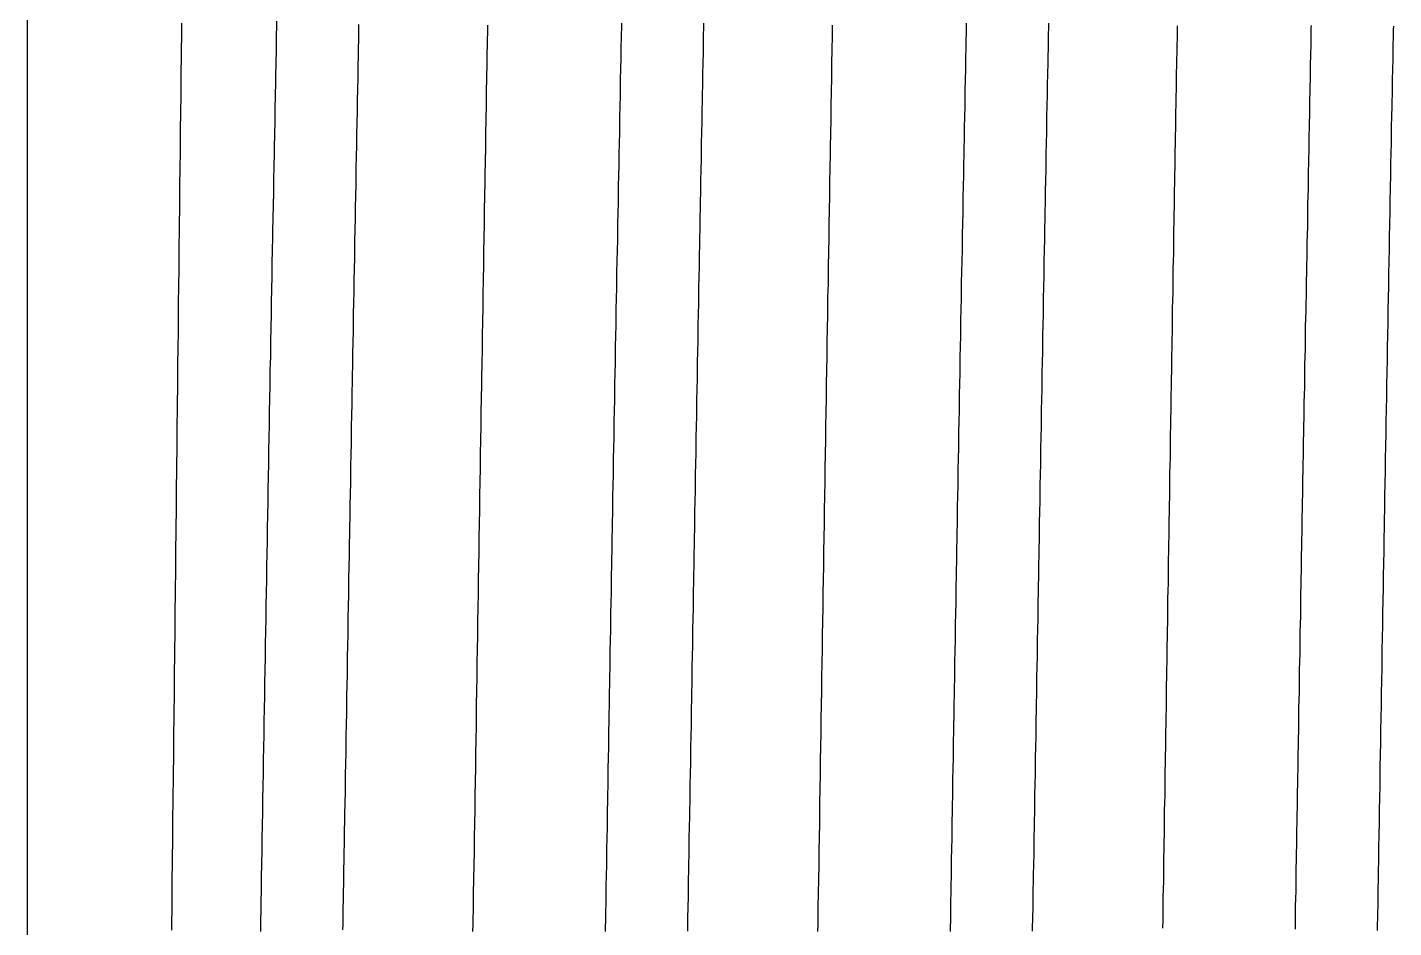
# Model space of a CAD drawing. Header units: millimetres. Extents: x 0 to 3800, y -67 to 2530.
# Drawn here: x 2223.99 to 2230.09, y 1469.37 to 1473.39 of the extents above; entities that cross this region are included whole.
import ezdxf

# ---------------------------------------------------------------- set-up
doc = ezdxf.new("R2010")
doc.units = ezdxf.units.MM
doc.layers.add('내부선 및 부속', color=4, linetype='Continuous')

msp = doc.modelspace()

# ---------------------------------------------------------------- linework, layer by layer
at = {"layer": '내부선 및 부속', "linetype": 'Continuous'}
msp.add_line((2223.9926, 1480.41), (2223.9926, 1449.6136), dxfattribs=at)
at = {"layer": '내부선 및 부속', "linetype": 'Continuous', "flags": 128}
for points in [[(2224.6816, 1473.4128), (2224.6806, 1473.3878), (2224.6806, 1473.3628), (2224.6806, 1473.3378), (2224.6796, 1473.3128), (2224.6796, 1473.2878), (2224.6796, 1473.2628), (2224.6796, 1473.2378), (2224.6786, 1473.2128), (2224.6786, 1473.1878), (2224.6786, 1473.1628), (2224.6776, 1473.1378), (2224.6776, 1473.1128), (2224.6776, 1473.0878), (2224.6776, 1473.0628), (2224.6766, 1473.0378), (2224.6766, 1473.0128), (2224.6766, 1472.9878), (2224.6756, 1472.9628), (2224.6756, 1472.9378), (2224.6756, 1472.9128), (2224.6756, 1472.8878), (2224.6746, 1472.8628), (2224.6746, 1472.8378), (2224.6746, 1472.8128), (2224.6736, 1472.7878), (2224.6736, 1472.7628), (2224.6736, 1472.7378), (2224.6726, 1472.7128), (2224.6726, 1472.6878), (2224.6726, 1472.6628), (2224.6726, 1472.6378), (2224.6716, 1472.6128), (2224.6716, 1472.5878), (2224.6716, 1472.5628), (2224.6706, 1472.5378), (2224.6706, 1472.5128), (2224.6706, 1472.4878), (2224.6706, 1472.4628), (2224.6696, 1472.4378), (2224.6696, 1472.4128), (2224.6696, 1472.3878), (2224.6686, 1472.3628), (2224.6686, 1472.3378), (2224.6686, 1472.3128), (2224.6686, 1472.2878), (2224.6676, 1472.2628), (2224.6676, 1472.2378), (2224.6676, 1472.2128), (2224.6666, 1472.1878), (2224.6666, 1472.1628), (2224.6666, 1472.1378), (2224.6666, 1472.1128), (2224.6656, 1472.0878), (2224.6656, 1472.0618), (2224.6656, 1472.0368), (2224.6656, 1472.0118), (2224.6646, 1471.9868), (2224.6646, 1471.9618), (2224.6646, 1471.9368), (2224.6636, 1471.9118), (2224.6636, 1471.8868), (2224.6636, 1471.8618), (2224.6636, 1471.8368), (2224.6626, 1471.8118), (2224.6626, 1471.7868), (2224.6626, 1471.7618), (2224.6616, 1471.7368), (2224.6616, 1471.7118), (2224.6616, 1471.6868), (2224.6616, 1471.6618), (2224.6606, 1471.6368), (2224.6606, 1471.6118), (2224.6606, 1471.5868), (2224.6596, 1471.5618), (2224.6596, 1471.5368), (2224.6596, 1471.5118), (2224.6596, 1471.4868), (2224.6586, 1471.4618), (2224.6586, 1471.4368), (2224.6586, 1471.4118), (2224.6586, 1471.3868), (2224.6576, 1471.3618), (2224.6576, 1471.3368), (2224.6576, 1471.3118), (2224.6566, 1471.2868), (2224.6566, 1471.2618), (2224.6566, 1471.2618), (2224.6566, 1471.2368), (2224.6566, 1471.2118), (2224.6556, 1471.1868), (2224.6556, 1471.1618), (2224.6556, 1471.1368), (2224.6556, 1471.1118), (2224.6546, 1471.0868), (2224.6546, 1471.0618), (2224.6546, 1471.0368), (2224.6536, 1471.0118), (2224.6536, 1470.9868), (2224.6536, 1470.9618), (2224.6536, 1470.9368), (2224.6526, 1470.9118), (2224.6526, 1470.8868), (2224.6526, 1470.8618), (2224.6526, 1470.8368), (2224.6516, 1470.8118), (2224.6516, 1470.7868), (2224.6516, 1470.7618), (2224.6506, 1470.7368), (2224.6506, 1470.7118), (2224.6506, 1470.6868), (2224.6506, 1470.6618), (2224.6496, 1470.6358), (2224.6496, 1470.6108), (2224.6496, 1470.5858), (2224.6496, 1470.5608), (2224.6486, 1470.5358), (2224.6486, 1470.5108), (2224.6486, 1470.4858), (2224.6476, 1470.4608), (2224.6476, 1470.4358), (2224.6476, 1470.4108), (2224.6476, 1470.3858), (2224.6466, 1470.3608), (2224.6466, 1470.3358), (2224.6466, 1470.3108), (2224.6466, 1470.2858), (2224.6456, 1470.2608), (2224.6456, 1470.2358), (2224.6456, 1470.2108), (2224.6456, 1470.1858), (2224.6446, 1470.1608), (2224.6446, 1470.1358), (2224.6446, 1470.1108), (2224.6436, 1470.0858), (2224.6436, 1470.0608), (2224.6436, 1470.0358), (2224.6436, 1470.0108), (2224.6426, 1469.9858), (2224.6426, 1469.9608), (2224.6426, 1469.9358), (2224.6426, 1469.9108), (2224.6416, 1469.8858), (2224.6416, 1469.8608), (2224.6416, 1469.8358), (2224.6416, 1469.8108), (2224.6406, 1469.7858), (2224.6406, 1469.7608), (2224.6406, 1469.7358), (2224.6396, 1469.7108), (2224.6396, 1469.6858), (2224.6396, 1469.6608), (2224.6396, 1469.6358), (2224.6386, 1469.6108), (2224.6386, 1469.5858), (2224.6386, 1469.5608), (2224.6386, 1469.5358), (2224.6376, 1469.5108), (2224.6376, 1469.4858), (2224.6376, 1469.4608), (2224.6376, 1469.4358), (2224.6366, 1469.4108), (2224.6366, 1469.3858), (2224.6366, 1469.3608)], [(2225.0346, 1469.3548), (2225.0356, 1469.3838), (2225.0356, 1469.4128), (2225.0366, 1469.4418), (2225.0366, 1469.4698), (2225.0366, 1469.4988), (2225.0376, 1469.5278), (2225.0376, 1469.5568), (2225.0386, 1469.5858), (2225.0386, 1469.6148), (2225.0396, 1469.6428), (2225.0396, 1469.6718), (2225.0406, 1469.7008), (2225.0406, 1469.7298), (2225.0416, 1469.7588), (2225.0416, 1469.7878), (2225.0426, 1469.8158), (2225.0426, 1469.8448), (2225.0436, 1469.8738), (2225.0436, 1469.9028), (2225.0446, 1469.9318), (2225.0446, 1469.9608), (2225.0456, 1469.9888), (2225.0456, 1470.0178), (2225.0466, 1470.0468), (2225.0466, 1470.0468), (2225.0466, 1470.0758), (2225.0476, 1470.1048), (2225.0476, 1470.1338), (2225.0486, 1470.1628), (2225.0486, 1470.1908), (2225.0496, 1470.2198), (2225.0496, 1470.2488), (2225.0506, 1470.2778), (2225.0506, 1470.3068), (2225.0516, 1470.3358), (2225.0516, 1470.3638), (2225.0526, 1470.3928), (2225.0526, 1470.4218), (2225.0536, 1470.4508), (2225.0536, 1470.4798), (2225.0546, 1470.5088), (2225.0546, 1470.5368), (2225.0556, 1470.5658), (2225.0556, 1470.5948), (2225.0566, 1470.6238), (2225.0566, 1470.6528), (2225.0576, 1470.6818), (2225.0576, 1470.7098), (2225.0586, 1470.7388), (2225.0586, 1470.7678), (2225.0596, 1470.7968), (2225.0596, 1470.8258), (2225.0606, 1470.8548), (2225.0606, 1470.8828), (2225.0616, 1470.9118), (2225.0616, 1470.9408), (2225.0626, 1470.9698), (2225.0626, 1470.9988), (2225.0636, 1471.0278), (2225.0636, 1471.0558), (2225.0646, 1471.0848), (2225.0646, 1471.1138), (2225.0656, 1471.1428), (2225.0656, 1471.1718), (2225.0666, 1471.2008), (2225.0666, 1471.2298), (2225.0676, 1471.2578), (2225.0676, 1471.2868), (2225.0686, 1471.3158), (2225.0686, 1471.3448), (2225.0696, 1471.3738), (2225.0696, 1471.4028), (2225.0706, 1471.4308), (2225.0706, 1471.4598), (2225.0716, 1471.4888), (2225.0716, 1471.5178), (2225.0726, 1471.5468), (2225.0726, 1471.5758), (2225.0736, 1471.6038), (2225.0736, 1471.6328), (2225.0746, 1471.6618), (2225.0746, 1471.6908), (2225.0756, 1471.7198), (2225.0756, 1471.7488), (2225.0766, 1471.7768), (2225.0766, 1471.8058), (2225.0776, 1471.8348), (2225.0776, 1471.8638), (2225.0786, 1471.8928), (2225.0796, 1471.9218), (2225.0796, 1471.9498), (2225.0806, 1471.9788), (2225.0806, 1472.0078), (2225.0816, 1472.0368), (2225.0816, 1472.0658), (2225.0826, 1472.0948), (2225.0826, 1472.1228), (2225.0836, 1472.1518), (2225.0836, 1472.1808), (2225.0846, 1472.2098), (2225.0846, 1472.2388), (2225.0856, 1472.2678), (2225.0856, 1472.2968), (2225.0866, 1472.3248), (2225.0866, 1472.3538), (2225.0876, 1472.3828), (2225.0876, 1472.4118), (2225.0886, 1472.4408), (2225.0886, 1472.4698), (2225.0896, 1472.4978), (2225.0906, 1472.5268), (2225.0906, 1472.5558), (2225.0916, 1472.5848), (2225.0916, 1472.6138), (2225.0926, 1472.6428), (2225.0926, 1472.6708), (2225.0936, 1472.6998), (2225.0936, 1472.7288), (2225.0946, 1472.7578), (2225.0946, 1472.7868), (2225.0956, 1472.8158), (2225.0956, 1472.8438), (2225.0966, 1472.8728), (2225.0976, 1472.9018), (2225.0976, 1472.9308), (2225.0976, 1472.9308), (2225.0986, 1472.9598), (2225.0986, 1472.9888), (2225.0996, 1473.0168), (2225.0996, 1473.0458), (2225.1006, 1473.0748), (2225.1006, 1473.1038), (2225.1016, 1473.1328), (2225.1016, 1473.1618), (2225.1026, 1473.1898), (2225.1036, 1473.2188), (2225.1036, 1473.2478), (2225.1046, 1473.2768), (2225.1046, 1473.3058), (2225.1056, 1473.3348), (2225.1056, 1473.3628), (2225.1066, 1473.3918), (2225.1066, 1473.4208)], [(2225.4016, 1469.3628), (2225.4026, 1469.3878), (2225.4026, 1469.4138), (2225.4036, 1469.4388), (2225.4036, 1469.4638), (2225.4046, 1469.4888), (2225.4046, 1469.5138), (2225.4046, 1469.5388), (2225.4056, 1469.5638), (2225.4056, 1469.5888), (2225.4066, 1469.6138), (2225.4066, 1469.6398), (2225.4076, 1469.6648), (2225.4076, 1469.6898), (2225.4076, 1469.7148), (2225.4086, 1469.7398), (2225.4086, 1469.7648), (2225.4096, 1469.7898), (2225.4096, 1469.8148), (2225.4106, 1469.8408), (2225.4106, 1469.8408), (2225.4106, 1469.8658), (2225.4106, 1469.8908), (2225.4116, 1469.9158), (2225.4116, 1469.9408), (2225.4126, 1469.9658), (2225.4126, 1469.9908), (2225.4126, 1470.0158), (2225.4136, 1470.0408), (2225.4136, 1470.0668), (2225.4146, 1470.0918), (2225.4146, 1470.1168), (2225.4156, 1470.1418), (2225.4156, 1470.1668), (2225.4156, 1470.1918), (2225.4166, 1470.2168), (2225.4166, 1470.2418), (2225.4176, 1470.2668), (2225.4176, 1470.2928), (2225.4186, 1470.3178), (2225.4186, 1470.3428), (2225.4196, 1470.3678), (2225.4196, 1470.3928), (2225.4196, 1470.4178), (2225.4206, 1470.4428), (2225.4206, 1470.4678), (2225.4216, 1470.4928), (2225.4216, 1470.5188), (2225.4226, 1470.5438), (2225.4226, 1470.5688), (2225.4226, 1470.5938), (2225.4236, 1470.6188), (2225.4236, 1470.6438), (2225.4246, 1470.6688), (2225.4246, 1470.6938), (2225.4256, 1470.7188), (2225.4256, 1470.7448), (2225.4256, 1470.7698), (2225.4266, 1470.7948), (2225.4266, 1470.8198), (2225.4276, 1470.8448), (2225.4276, 1470.8698), (2225.4286, 1470.8948), (2225.4286, 1470.9198), (2225.4286, 1470.9448), (2225.4296, 1470.9708), (2225.4296, 1470.9958), (2225.4306, 1471.0208), (2225.4306, 1471.0458), (2225.4316, 1471.0708), (2225.4316, 1471.0958), (2225.4326, 1471.1208), (2225.4326, 1471.1458), (2225.4326, 1471.1708), (2225.4336, 1471.1968), (2225.4336, 1471.2218), (2225.4346, 1471.2468), (2225.4346, 1471.2718), (2225.4356, 1471.2968), (2225.4356, 1471.3218), (2225.4366, 1471.3468), (2225.4366, 1471.3718), (2225.4366, 1471.3968), (2225.4376, 1471.4228), (2225.4376, 1471.4478), (2225.4386, 1471.4728), (2225.4386, 1471.4978), (2225.4396, 1471.5228), (2225.4396, 1471.5478), (2225.4406, 1471.5728), (2225.4406, 1471.5978), (2225.4406, 1471.6228), (2225.4416, 1471.6488), (2225.4416, 1471.6738), (2225.4426, 1471.6988), (2225.4426, 1471.7238), (2225.4436, 1471.7488), (2225.4436, 1471.7738), (2225.4446, 1471.7988), (2225.4446, 1471.8238), (2225.4446, 1471.8488), (2225.4456, 1471.8748), (2225.4456, 1471.8998), (2225.4466, 1471.9248), (2225.4466, 1471.9498), (2225.4476, 1471.9748), (2225.4476, 1471.9998), (2225.4486, 1472.0248), (2225.4486, 1472.0498), (2225.4496, 1472.0748), (2225.4496, 1472.1008), (2225.4496, 1472.1258), (2225.4506, 1472.1508), (2225.4506, 1472.1758), (2225.4516, 1472.2008), (2225.4516, 1472.2258), (2225.4526, 1472.2508), (2225.4526, 1472.2758), (2225.4536, 1472.3008), (2225.4536, 1472.3268), (2225.4546, 1472.3518), (2225.4546, 1472.3518), (2225.4546, 1472.3768), (2225.4556, 1472.4018), (2225.4556, 1472.4268), (2225.4556, 1472.4518), (2225.4566, 1472.4768), (2225.4566, 1472.5018), (2225.4576, 1472.5278), (2225.4576, 1472.5528), (2225.4586, 1472.5778), (2225.4586, 1472.6028), (2225.4596, 1472.6278), (2225.4596, 1472.6528), (2225.4606, 1472.6778), (2225.4606, 1472.7028), (2225.4616, 1472.7278), (2225.4616, 1472.7538), (2225.4616, 1472.7788), (2225.4626, 1472.8038), (2225.4626, 1472.8288), (2225.4636, 1472.8538), (2225.4636, 1472.8788), (2225.4646, 1472.9038), (2225.4646, 1472.9288), (2225.4656, 1472.9538), (2225.4656, 1472.9798), (2225.4666, 1473.0048), (2225.4666, 1473.0298), (2225.4676, 1473.0548), (2225.4676, 1473.0798), (2225.4686, 1473.1048), (2225.4686, 1473.1298), (2225.4696, 1473.1548), (2225.4696, 1473.1798), (2225.4706, 1473.2058), (2225.4706, 1473.2308), (2225.4716, 1473.2558), (2225.4716, 1473.2808), (2225.4716, 1473.3058), (2225.4726, 1473.3308), (2225.4726, 1473.3558), (2225.4736, 1473.3808), (2225.4736, 1473.4058)], [(2225.9826, 1469.3548), (2225.9836, 1469.3858), (2225.9836, 1469.4168), (2225.9846, 1469.4488), (2225.9846, 1469.4798), (2225.9856, 1469.5108), (2225.9856, 1469.5418), (2225.9866, 1469.5728), (2225.9866, 1469.6038), (2225.9876, 1469.6348), (2225.9876, 1469.6668), (2225.9886, 1469.6978), (2225.9886, 1469.7288), (2225.9896, 1469.7598), (2225.9896, 1469.7908), (2225.9906, 1469.8218), (2225.9906, 1469.8528), (2225.9916, 1469.8838), (2225.9916, 1469.9158), (2225.9926, 1469.9468), (2225.9926, 1469.9778), (2225.9936, 1470.0088), (2225.9936, 1470.0398), (2225.9946, 1470.0708), (2225.9946, 1470.1018), (2225.9956, 1470.1338), (2225.9956, 1470.1648), (2225.9966, 1470.1958), (2225.9966, 1470.2268), (2225.9976, 1470.2578), (2225.9976, 1470.2888), (2225.9976, 1470.3198), (2225.9986, 1470.3508), (2225.9986, 1470.3828), (2225.9986, 1470.3828), (2225.9996, 1470.4138), (2225.9996, 1470.4448), (2226.0006, 1470.4758), (2226.0006, 1470.5068), (2226.0016, 1470.5378), (2226.0016, 1470.5688), (2226.0026, 1470.6008), (2226.0026, 1470.6318), (2226.0036, 1470.6628), (2226.0036, 1470.6938), (2226.0046, 1470.7248), (2226.0046, 1470.7558), (2226.0056, 1470.7868), (2226.0056, 1470.8178), (2226.0066, 1470.8498), (2226.0066, 1470.8808), (2226.0076, 1470.9118), (2226.0076, 1470.9428), (2226.0086, 1470.9738), (2226.0086, 1471.0048), (2226.0096, 1471.0358), (2226.0096, 1471.0678), (2226.0106, 1471.0988), (2226.0106, 1471.1298), (2226.0116, 1471.1608), (2226.0116, 1471.1918), (2226.0126, 1471.2228), (2226.0126, 1471.2538), (2226.0136, 1471.2848), (2226.0136, 1471.3168), (2226.0146, 1471.3478), (2226.0146, 1471.3788), (2226.0156, 1471.4098), (2226.0156, 1471.4408), (2226.0166, 1471.4718), (2226.0166, 1471.5028), (2226.0176, 1471.5348), (2226.0176, 1471.5658), (2226.0186, 1471.5968), (2226.0186, 1471.6278), (2226.0196, 1471.6588), (2226.0196, 1471.6898), (2226.0206, 1471.7208), (2226.0206, 1471.7518), (2226.0216, 1471.7838), (2226.0216, 1471.8148), (2226.0226, 1471.8458), (2226.0236, 1471.8768), (2226.0236, 1471.9078), (2226.0246, 1471.9388), (2226.0246, 1471.9698), (2226.0256, 1472.0018), (2226.0256, 1472.0328), (2226.0266, 1472.0638), (2226.0266, 1472.0948), (2226.0276, 1472.1258), (2226.0276, 1472.1568), (2226.0286, 1472.1878), (2226.0286, 1472.2188), (2226.0296, 1472.2508), (2226.0296, 1472.2818), (2226.0306, 1472.3128), (2226.0306, 1472.3438), (2226.0316, 1472.3748), (2226.0316, 1472.4058), (2226.0326, 1472.4368), (2226.0326, 1472.4688), (2226.0336, 1472.4998), (2226.0336, 1472.5308), (2226.0346, 1472.5618), (2226.0346, 1472.5928), (2226.0356, 1472.6238), (2226.0356, 1472.6548), (2226.0366, 1472.6858), (2226.0376, 1472.7178), (2226.0376, 1472.7488), (2226.0386, 1472.7798), (2226.0386, 1472.8108), (2226.0396, 1472.8418), (2226.0396, 1472.8728), (2226.0406, 1472.9038), (2226.0406, 1472.9358), (2226.0416, 1472.9668), (2226.0416, 1472.9978), (2226.0426, 1473.0288), (2226.0426, 1473.0598), (2226.0436, 1473.0908), (2226.0436, 1473.1218), (2226.0446, 1473.1528), (2226.0446, 1473.1848), (2226.0456, 1473.2158), (2226.0466, 1473.2468), (2226.0466, 1473.2778), (2226.0476, 1473.3088), (2226.0476, 1473.3398), (2226.0486, 1473.3708), (2226.0486, 1473.4028)], [(2226.5746, 1469.3548), (2226.5746, 1469.3788), (2226.5756, 1469.4018), (2226.5756, 1469.4258), (2226.5756, 1469.4498), (2226.5766, 1469.4738), (2226.5766, 1469.4978), (2226.5776, 1469.5218), (2226.5776, 1469.5458), (2226.5776, 1469.5698), (2226.5786, 1469.5928), (2226.5786, 1469.6168), (2226.5796, 1469.6408), (2226.5796, 1469.6648), (2226.5796, 1469.6888), (2226.5806, 1469.7128), (2226.5806, 1469.7368), (2226.5816, 1469.7598), (2226.5816, 1469.7838), (2226.5826, 1469.8078), (2226.5826, 1469.8318), (2226.5826, 1469.8558), (2226.5836, 1469.8798), (2226.5836, 1469.9038), (2226.5846, 1469.9268), (2226.5846, 1469.9508), (2226.5846, 1469.9748), (2226.5856, 1469.9988), (2226.5856, 1470.0228), (2226.5866, 1470.0468), (2226.5866, 1470.0708), (2226.5866, 1470.0948), (2226.5876, 1470.1178), (2226.5876, 1470.1418), (2226.5886, 1470.1658), (2226.5886, 1470.1898), (2226.5886, 1470.2138), (2226.5896, 1470.2378), (2226.5896, 1470.2618), (2226.5906, 1470.2848), (2226.5906, 1470.3088), (2226.5906, 1470.3328), (2226.5916, 1470.3568), (2226.5916, 1470.3808), (2226.5926, 1470.4048), (2226.5926, 1470.4288), (2226.5936, 1470.4528), (2226.5936, 1470.4758), (2226.5936, 1470.4998), (2226.5946, 1470.5238), (2226.5946, 1470.5478), (2226.5956, 1470.5718), (2226.5956, 1470.5958), (2226.5956, 1470.6198), (2226.5966, 1470.6428), (2226.5966, 1470.6668), (2226.5976, 1470.6908), (2226.5976, 1470.7148), (2226.5976, 1470.7388), (2226.5986, 1470.7628), (2226.5986, 1470.7868), (2226.5996, 1470.8098), (2226.5996, 1470.8338), (2226.6006, 1470.8578), (2226.6006, 1470.8818), (2226.6006, 1470.9058), (2226.6016, 1470.9298), (2226.6016, 1470.9538), (2226.6026, 1470.9778), (2226.6026, 1471.0008), (2226.6026, 1471.0248), (2226.6036, 1471.0488), (2226.6036, 1471.0728), (2226.6046, 1471.0968), (2226.6046, 1471.1208), (2226.6056, 1471.1448), (2226.6056, 1471.1678), (2226.6056, 1471.1918), (2226.6066, 1471.2158), (2226.6066, 1471.2398), (2226.6066, 1471.2398), (2226.6076, 1471.2638), (2226.6076, 1471.2878), (2226.6076, 1471.3118), (2226.6086, 1471.3348), (2226.6086, 1471.3588), (2226.6096, 1471.3828), (2226.6096, 1471.4068), (2226.6106, 1471.4308), (2226.6106, 1471.4548), (2226.6106, 1471.4788), (2226.6116, 1471.5028), (2226.6116, 1471.5258), (2226.6126, 1471.5498), (2226.6126, 1471.5738), (2226.6136, 1471.5978), (2226.6136, 1471.6218), (2226.6136, 1471.6458), (2226.6146, 1471.6698), (2226.6146, 1471.6928), (2226.6156, 1471.7168), (2226.6156, 1471.7408), (2226.6166, 1471.7648), (2226.6166, 1471.7888), (2226.6166, 1471.8128), (2226.6176, 1471.8368), (2226.6176, 1471.8608), (2226.6186, 1471.8838), (2226.6186, 1471.9078), (2226.6196, 1471.9318), (2226.6196, 1471.9558), (2226.6196, 1471.9798), (2226.6206, 1472.0038), (2226.6206, 1472.0278), (2226.6216, 1472.0508), (2226.6216, 1472.0748), (2226.6226, 1472.0988), (2226.6226, 1472.1228), (2226.6226, 1472.1468), (2226.6236, 1472.1708), (2226.6236, 1472.1948), (2226.6246, 1472.2178), (2226.6246, 1472.2418), (2226.6256, 1472.2658), (2226.6256, 1472.2898), (2226.6256, 1472.3138), (2226.6266, 1472.3378), (2226.6266, 1472.3618), (2226.6276, 1472.3858), (2226.6276, 1472.4088), (2226.6286, 1472.4328), (2226.6286, 1472.4568), (2226.6296, 1472.4808), (2226.6296, 1472.5048), (2226.6296, 1472.5288), (2226.6306, 1472.5528), (2226.6306, 1472.5758), (2226.6316, 1472.5998), (2226.6316, 1472.6238), (2226.6326, 1472.6478), (2226.6326, 1472.6718), (2226.6326, 1472.6958), (2226.6336, 1472.7198), (2226.6336, 1472.7428), (2226.6346, 1472.7668), (2226.6346, 1472.7908), (2226.6356, 1472.8148), (2226.6356, 1472.8388), (2226.6366, 1472.8628), (2226.6366, 1472.8868), (2226.6376, 1472.9108), (2226.6376, 1472.9338), (2226.6376, 1472.9578), (2226.6386, 1472.9818), (2226.6386, 1473.0058), (2226.6396, 1473.0298), (2226.6396, 1473.0538), (2226.6406, 1473.0778), (2226.6406, 1473.1008), (2226.6416, 1473.1248), (2226.6416, 1473.1488), (2226.6416, 1473.1728), (2226.6426, 1473.1968), (2226.6426, 1473.2208), (2226.6436, 1473.2448), (2226.6436, 1473.2678), (2226.6446, 1473.2918), (2226.6446, 1473.3158), (2226.6456, 1473.3398), (2226.6456, 1473.3638), (2226.6466, 1473.3878), (2226.6466, 1473.4118)], [(2226.9416, 1469.3558), (2226.9426, 1469.3798), (2226.9426, 1469.4038), (2226.9426, 1469.4278), (2226.9436, 1469.4508), (2226.9436, 1469.4748), (2226.9446, 1469.4988), (2226.9446, 1469.5228), (2226.9446, 1469.5468), (2226.9456, 1469.5708), (2226.9456, 1469.5948), (2226.9466, 1469.6188), (2226.9466, 1469.6418), (2226.9466, 1469.6658), (2226.9476, 1469.6898), (2226.9476, 1469.7138), (2226.9486, 1469.7378), (2226.9486, 1469.7618), (2226.9486, 1469.7858), (2226.9496, 1469.8088), (2226.9496, 1469.8328), (2226.9506, 1469.8568), (2226.9506, 1469.8808), (2226.9506, 1469.9048), (2226.9516, 1469.9288), (2226.9516, 1469.9528), (2226.9526, 1469.9758), (2226.9526, 1469.9998), (2226.9526, 1470.0238), (2226.9536, 1470.0478), (2226.9536, 1470.0718), (2226.9546, 1470.0958), (2226.9546, 1470.1198), (2226.9546, 1470.1438), (2226.9556, 1470.1668), (2226.9556, 1470.1908), (2226.9566, 1470.2148), (2226.9566, 1470.2388), (2226.9576, 1470.2628), (2226.9576, 1470.2868), (2226.9576, 1470.3108), (2226.9586, 1470.3338), (2226.9586, 1470.3578), (2226.9596, 1470.3818), (2226.9596, 1470.4058), (2226.9596, 1470.4298), (2226.9606, 1470.4538), (2226.9606, 1470.4778), (2226.9616, 1470.5018), (2226.9616, 1470.5248), (2226.9616, 1470.5488), (2226.9626, 1470.5728), (2226.9626, 1470.5968), (2226.9636, 1470.6208), (2226.9636, 1470.6448), (2226.9646, 1470.6688), (2226.9646, 1470.6918), (2226.9646, 1470.7158), (2226.9656, 1470.7398), (2226.9656, 1470.7638), (2226.9666, 1470.7878), (2226.9666, 1470.8118), (2226.9666, 1470.8358), (2226.9676, 1470.8588), (2226.9676, 1470.8828), (2226.9686, 1470.9068), (2226.9686, 1470.9308), (2226.9686, 1470.9548), (2226.9696, 1470.9788), (2226.9696, 1471.0028), (2226.9706, 1471.0268), (2226.9706, 1471.0498), (2226.9716, 1471.0738), (2226.9716, 1471.0978), (2226.9716, 1471.1218), (2226.9726, 1471.1458), (2226.9726, 1471.1698), (2226.9736, 1471.1938), (2226.9736, 1471.2168), (2226.9736, 1471.2168), (2226.9736, 1471.2408), (2226.9746, 1471.2648), (2226.9746, 1471.2888), (2226.9756, 1471.3128), (2226.9756, 1471.3368), (2226.9766, 1471.3608), (2226.9766, 1471.3848), (2226.9766, 1471.4078), (2226.9776, 1471.4318), (2226.9776, 1471.4558), (2226.9786, 1471.4798), (2226.9786, 1471.5038), (2226.9796, 1471.5278), (2226.9796, 1471.5518), (2226.9796, 1471.5748), (2226.9806, 1471.5988), (2226.9806, 1471.6228), (2226.9816, 1471.6468), (2226.9816, 1471.6708), (2226.9826, 1471.6948), (2226.9826, 1471.7188), (2226.9826, 1471.7418), (2226.9836, 1471.7658), (2226.9836, 1471.7898), (2226.9846, 1471.8138), (2226.9846, 1471.8378), (2226.9856, 1471.8618), (2226.9856, 1471.8858), (2226.9856, 1471.9098), (2226.9866, 1471.9328), (2226.9866, 1471.9568), (2226.9876, 1471.9808), (2226.9876, 1472.0048), (2226.9886, 1472.0288), (2226.9886, 1472.0528), (2226.9886, 1472.0768), (2226.9896, 1472.0998), (2226.9896, 1472.1238), (2226.9906, 1472.1478), (2226.9906, 1472.1718), (2226.9916, 1472.1958), (2226.9916, 1472.2198), (2226.9916, 1472.2438), (2226.9926, 1472.2668), (2226.9926, 1472.2908), (2226.9936, 1472.3148), (2226.9936, 1472.3388), (2226.9946, 1472.3628), (2226.9946, 1472.3868), (2226.9956, 1472.4108), (2226.9956, 1472.4348), (2226.9956, 1472.4578), (2226.9966, 1472.4818), (2226.9966, 1472.5058), (2226.9976, 1472.5298), (2226.9976, 1472.5538), (2226.9986, 1472.5778), (2226.9986, 1472.6018), (2226.9986, 1472.6248), (2226.9996, 1472.6488), (2226.9996, 1472.6728), (2227.0006, 1472.6968), (2227.0006, 1472.7208), (2227.0016, 1472.7448), (2227.0016, 1472.7688), (2227.0026, 1472.7918), (2227.0026, 1472.8158), (2227.0026, 1472.8398), (2227.0036, 1472.8638), (2227.0036, 1472.8878), (2227.0046, 1472.9118), (2227.0046, 1472.9358), (2227.0056, 1472.9598), (2227.0056, 1472.9828), (2227.0066, 1473.0068), (2227.0066, 1473.0308), (2227.0076, 1473.0548), (2227.0076, 1473.0788), (2227.0076, 1473.1028), (2227.0086, 1473.1268), (2227.0086, 1473.1498), (2227.0096, 1473.1738), (2227.0096, 1473.1978), (2227.0106, 1473.2218), (2227.0106, 1473.2458), (2227.0116, 1473.2698), (2227.0116, 1473.2938), (2227.0126, 1473.3168), (2227.0126, 1473.3408), (2227.0126, 1473.3648), (2227.0136, 1473.3888), (2227.0136, 1473.4128)], [(2227.5226, 1469.3548), (2227.5236, 1469.3858), (2227.5236, 1469.4168), (2227.5246, 1469.4488), (2227.5246, 1469.4798), (2227.5256, 1469.5108), (2227.5256, 1469.5418), (2227.5266, 1469.5728), (2227.5266, 1469.6038), (2227.5276, 1469.6348), (2227.5276, 1469.6668), (2227.5286, 1469.6978), (2227.5286, 1469.7288), (2227.5296, 1469.7598), (2227.5296, 1469.7908), (2227.5306, 1469.8218), (2227.5306, 1469.8528), (2227.5306, 1469.8838), (2227.5316, 1469.9158), (2227.5316, 1469.9468), (2227.5326, 1469.9778), (2227.5326, 1470.0088), (2227.5336, 1470.0398), (2227.5336, 1470.0708), (2227.5346, 1470.1018), (2227.5346, 1470.1338), (2227.5356, 1470.1648), (2227.5356, 1470.1958), (2227.5366, 1470.2268), (2227.5366, 1470.2578), (2227.5376, 1470.2888), (2227.5376, 1470.3198), (2227.5386, 1470.3508), (2227.5386, 1470.3828), (2227.5386, 1470.3828), (2227.5396, 1470.4138), (2227.5396, 1470.4448), (2227.5406, 1470.4758), (2227.5406, 1470.5068), (2227.5416, 1470.5378), (2227.5416, 1470.5688), (2227.5426, 1470.6008), (2227.5426, 1470.6318), (2227.5436, 1470.6628), (2227.5436, 1470.6938), (2227.5446, 1470.7248), (2227.5446, 1470.7558), (2227.5456, 1470.7868), (2227.5456, 1470.8178), (2227.5466, 1470.8498), (2227.5466, 1470.8808), (2227.5476, 1470.9118), (2227.5476, 1470.9428), (2227.5486, 1470.9738), (2227.5486, 1471.0048), (2227.5496, 1471.0358), (2227.5496, 1471.0678), (2227.5506, 1471.0988), (2227.5506, 1471.1298), (2227.5516, 1471.1608), (2227.5516, 1471.1918), (2227.5526, 1471.2228), (2227.5526, 1471.2538), (2227.5536, 1471.2848), (2227.5536, 1471.3168), (2227.5546, 1471.3478), (2227.5546, 1471.3788), (2227.5556, 1471.4098), (2227.5556, 1471.4408), (2227.5566, 1471.4718), (2227.5566, 1471.5028), (2227.5576, 1471.5348), (2227.5576, 1471.5658), (2227.5586, 1471.5968), (2227.5586, 1471.6278), (2227.5596, 1471.6588), (2227.5596, 1471.6898), (2227.5606, 1471.7208), (2227.5606, 1471.7518), (2227.5616, 1471.7838), (2227.5616, 1471.8148), (2227.5626, 1471.8458), (2227.5626, 1471.8768), (2227.5636, 1471.9078), (2227.5636, 1471.9388), (2227.5646, 1471.9698), (2227.5646, 1472.0018), (2227.5656, 1472.0328), (2227.5656, 1472.0638), (2227.5666, 1472.0948), (2227.5666, 1472.1258), (2227.5676, 1472.1568), (2227.5676, 1472.1878), (2227.5686, 1472.2188), (2227.5696, 1472.2508), (2227.5696, 1472.2818), (2227.5706, 1472.3128), (2227.5706, 1472.3438), (2227.5716, 1472.3748), (2227.5716, 1472.4058), (2227.5726, 1472.4368), (2227.5726, 1472.4688), (2227.5736, 1472.4998), (2227.5736, 1472.5308), (2227.5746, 1472.5618), (2227.5746, 1472.5928), (2227.5756, 1472.6238), (2227.5756, 1472.6548), (2227.5766, 1472.6858), (2227.5766, 1472.7178), (2227.5776, 1472.7488), (2227.5776, 1472.7798), (2227.5786, 1472.8108), (2227.5786, 1472.8418), (2227.5796, 1472.8728), (2227.5806, 1472.9038), (2227.5806, 1472.9358), (2227.5816, 1472.9668), (2227.5816, 1472.9978), (2227.5826, 1473.0288), (2227.5826, 1473.0598), (2227.5836, 1473.0908), (2227.5836, 1473.1218), (2227.5846, 1473.1528), (2227.5846, 1473.1848), (2227.5856, 1473.2158), (2227.5856, 1473.2468), (2227.5866, 1473.2778), (2227.5866, 1473.3088), (2227.5876, 1473.3398), (2227.5886, 1473.3708), (2227.5886, 1473.4028)], [(2228.1146, 1469.3548), (2228.1146, 1469.3788), (2228.1156, 1469.4018), (2228.1156, 1469.4258), (2228.1156, 1469.4498), (2228.1166, 1469.4738), (2228.1166, 1469.4978), (2228.1176, 1469.5218), (2228.1176, 1469.5458), (2228.1176, 1469.5698), (2228.1186, 1469.5928), (2228.1186, 1469.6168), (2228.1196, 1469.6408), (2228.1196, 1469.6648), (2228.1196, 1469.6888), (2228.1206, 1469.7128), (2228.1206, 1469.7368), (2228.1216, 1469.7598), (2228.1216, 1469.7838), (2228.1216, 1469.8078), (2228.1226, 1469.8318), (2228.1226, 1469.8558), (2228.1236, 1469.8798), (2228.1236, 1469.9038), (2228.1236, 1469.9278), (2228.1246, 1469.9508), (2228.1246, 1469.9748), (2228.1256, 1469.9988), (2228.1256, 1470.0228), (2228.1256, 1470.0468), (2228.1266, 1470.0708), (2228.1266, 1470.0948), (2228.1276, 1470.1178), (2228.1276, 1470.1418), (2228.1276, 1470.1658), (2228.1286, 1470.1898), (2228.1286, 1470.2138), (2228.1296, 1470.2378), (2228.1296, 1470.2618), (2228.1296, 1470.2848), (2228.1306, 1470.3088), (2228.1306, 1470.3328), (2228.1316, 1470.3568), (2228.1316, 1470.3808), (2228.1326, 1470.4048), (2228.1326, 1470.4288), (2228.1326, 1470.4528), (2228.1336, 1470.4758), (2228.1336, 1470.4998), (2228.1346, 1470.5238), (2228.1346, 1470.5478), (2228.1346, 1470.5718), (2228.1356, 1470.5958), (2228.1356, 1470.6198), (2228.1366, 1470.6428), (2228.1366, 1470.6668), (2228.1366, 1470.6908), (2228.1376, 1470.7148), (2228.1376, 1470.7388), (2228.1386, 1470.7628), (2228.1386, 1470.7868), (2228.1396, 1470.8098), (2228.1396, 1470.8338), (2228.1396, 1470.8578), (2228.1406, 1470.8818), (2228.1406, 1470.9058), (2228.1416, 1470.9298), (2228.1416, 1470.9538), (2228.1416, 1470.9778), (2228.1426, 1471.0008), (2228.1426, 1471.0248), (2228.1436, 1471.0488), (2228.1436, 1471.0728), (2228.1446, 1471.0968), (2228.1446, 1471.1208), (2228.1446, 1471.1448), (2228.1456, 1471.1678), (2228.1456, 1471.1918), (2228.1466, 1471.2158), (2228.1466, 1471.2398), (2228.1466, 1471.2398), (2228.1466, 1471.2638), (2228.1476, 1471.2878), (2228.1476, 1471.3118), (2228.1486, 1471.3358), (2228.1486, 1471.3588), (2228.1496, 1471.3828), (2228.1496, 1471.4068), (2228.1496, 1471.4308), (2228.1506, 1471.4548), (2228.1506, 1471.4788), (2228.1516, 1471.5028), (2228.1516, 1471.5258), (2228.1526, 1471.5498), (2228.1526, 1471.5738), (2228.1526, 1471.5978), (2228.1536, 1471.6218), (2228.1536, 1471.6458), (2228.1546, 1471.6698), (2228.1546, 1471.6928), (2228.1546, 1471.7168), (2228.1556, 1471.7408), (2228.1556, 1471.7648), (2228.1566, 1471.7888), (2228.1566, 1471.8128), (2228.1576, 1471.8368), (2228.1576, 1471.8608), (2228.1576, 1471.8838), (2228.1586, 1471.9078), (2228.1586, 1471.9318), (2228.1596, 1471.9558), (2228.1596, 1471.9798), (2228.1606, 1472.0038), (2228.1606, 1472.0278), (2228.1616, 1472.0508), (2228.1616, 1472.0748), (2228.1616, 1472.0988), (2228.1626, 1472.1228), (2228.1626, 1472.1468), (2228.1636, 1472.1708), (2228.1636, 1472.1948), (2228.1646, 1472.2178), (2228.1646, 1472.2418), (2228.1646, 1472.2658), (2228.1656, 1472.2898), (2228.1656, 1472.3138), (2228.1666, 1472.3378), (2228.1666, 1472.3618), (2228.1676, 1472.3858), (2228.1676, 1472.4088), (2228.1676, 1472.4328), (2228.1686, 1472.4568), (2228.1686, 1472.4808), (2228.1696, 1472.5048), (2228.1696, 1472.5288), (2228.1706, 1472.5528), (2228.1706, 1472.5758), (2228.1716, 1472.5998), (2228.1716, 1472.6238), (2228.1716, 1472.6478), (2228.1726, 1472.6718), (2228.1726, 1472.6958), (2228.1736, 1472.7198), (2228.1736, 1472.7428), (2228.1746, 1472.7668), (2228.1746, 1472.7908), (2228.1756, 1472.8148), (2228.1756, 1472.8388), (2228.1756, 1472.8628), (2228.1766, 1472.8868), (2228.1766, 1472.9108), (2228.1776, 1472.9338), (2228.1776, 1472.9578), (2228.1786, 1472.9818), (2228.1786, 1473.0058), (2228.1796, 1473.0298), (2228.1796, 1473.0538), (2228.1796, 1473.0778), (2228.1806, 1473.1008), (2228.1806, 1473.1248), (2228.1816, 1473.1488), (2228.1816, 1473.1728), (2228.1826, 1473.1968), (2228.1826, 1473.2208), (2228.1836, 1473.2448), (2228.1836, 1473.2678), (2228.1846, 1473.2918), (2228.1846, 1473.3158), (2228.1846, 1473.3398), (2228.1856, 1473.3638), (2228.1856, 1473.3878), (2228.1866, 1473.4118)], [(2228.4816, 1469.3558), (2228.4816, 1469.3798), (2228.4826, 1469.4038), (2228.4826, 1469.4278), (2228.4836, 1469.4508), (2228.4836, 1469.4748), (2228.4836, 1469.4988), (2228.4846, 1469.5228), (2228.4846, 1469.5468), (2228.4856, 1469.5708), (2228.4856, 1469.5948), (2228.4856, 1469.6188), (2228.4866, 1469.6418), (2228.4866, 1469.6658), (2228.4876, 1469.6898), (2228.4876, 1469.7138), (2228.4876, 1469.7378), (2228.4886, 1469.7618), (2228.4886, 1469.7858), (2228.4896, 1469.8088), (2228.4896, 1469.8328), (2228.4896, 1469.8568), (2228.4906, 1469.8808), (2228.4906, 1469.9048), (2228.4916, 1469.9288), (2228.4916, 1469.9528), (2228.4916, 1469.9768), (2228.4926, 1469.9998), (2228.4926, 1470.0238), (2228.4936, 1470.0478), (2228.4936, 1470.0718), (2228.4936, 1470.0958), (2228.4946, 1470.1198), (2228.4946, 1470.1438), (2228.4956, 1470.1668), (2228.4956, 1470.1908), (2228.4966, 1470.2148), (2228.4966, 1470.2388), (2228.4966, 1470.2628), (2228.4976, 1470.2868), (2228.4976, 1470.3108), (2228.4986, 1470.3338), (2228.4986, 1470.3578), (2228.4986, 1470.3818), (2228.4996, 1470.4058), (2228.4996, 1470.4298), (2228.5006, 1470.4538), (2228.5006, 1470.4778), (2228.5006, 1470.5018), (2228.5016, 1470.5248), (2228.5016, 1470.5488), (2228.5026, 1470.5728), (2228.5026, 1470.5968), (2228.5036, 1470.6208), (2228.5036, 1470.6448), (2228.5036, 1470.6688), (2228.5046, 1470.6918), (2228.5046, 1470.7158), (2228.5056, 1470.7398), (2228.5056, 1470.7638), (2228.5056, 1470.7878), (2228.5066, 1470.8118), (2228.5066, 1470.8358), (2228.5076, 1470.8588), (2228.5076, 1470.8828), (2228.5076, 1470.9068), (2228.5086, 1470.9308), (2228.5086, 1470.9548), (2228.5096, 1470.9788), (2228.5096, 1471.0028), (2228.5106, 1471.0268), (2228.5106, 1471.0498), (2228.5106, 1471.0738), (2228.5116, 1471.0978), (2228.5116, 1471.1218), (2228.5126, 1471.1458), (2228.5126, 1471.1698), (2228.5126, 1471.1938), (2228.5136, 1471.2168), (2228.5136, 1471.2168), (2228.5136, 1471.2408), (2228.5146, 1471.2648), (2228.5146, 1471.2888), (2228.5156, 1471.3128), (2228.5156, 1471.3368), (2228.5156, 1471.3608), (2228.5166, 1471.3848), (2228.5166, 1471.4078), (2228.5176, 1471.4318), (2228.5176, 1471.4558), (2228.5186, 1471.4798), (2228.5186, 1471.5038), (2228.5186, 1471.5278), (2228.5196, 1471.5518), (2228.5196, 1471.5748), (2228.5206, 1471.5988), (2228.5206, 1471.6228), (2228.5216, 1471.6468), (2228.5216, 1471.6708), (2228.5216, 1471.6948), (2228.5226, 1471.7188), (2228.5226, 1471.7418), (2228.5236, 1471.7658), (2228.5236, 1471.7898), (2228.5236, 1471.8138), (2228.5246, 1471.8378), (2228.5246, 1471.8618), (2228.5256, 1471.8858), (2228.5256, 1471.9098), (2228.5266, 1471.9328), (2228.5266, 1471.9568), (2228.5276, 1471.9808), (2228.5276, 1472.0048), (2228.5276, 1472.0288), (2228.5286, 1472.0528), (2228.5286, 1472.0768), (2228.5296, 1472.0998), (2228.5296, 1472.1238), (2228.5306, 1472.1478), (2228.5306, 1472.1718), (2228.5306, 1472.1958), (2228.5316, 1472.2198), (2228.5316, 1472.2438), (2228.5326, 1472.2668), (2228.5326, 1472.2908), (2228.5336, 1472.3148), (2228.5336, 1472.3388), (2228.5336, 1472.3628), (2228.5346, 1472.3868), (2228.5346, 1472.4108), (2228.5356, 1472.4348), (2228.5356, 1472.4578), (2228.5366, 1472.4818), (2228.5366, 1472.5058), (2228.5376, 1472.5298), (2228.5376, 1472.5538), (2228.5376, 1472.5778), (2228.5386, 1472.6018), (2228.5386, 1472.6248), (2228.5396, 1472.6488), (2228.5396, 1472.6728), (2228.5406, 1472.6968), (2228.5406, 1472.7208), (2228.5416, 1472.7448), (2228.5416, 1472.7688), (2228.5416, 1472.7918), (2228.5426, 1472.8158), (2228.5426, 1472.8398), (2228.5436, 1472.8638), (2228.5436, 1472.8878), (2228.5446, 1472.9118), (2228.5446, 1472.9358), (2228.5456, 1472.9598), (2228.5456, 1472.9828), (2228.5456, 1473.0068), (2228.5466, 1473.0308), (2228.5466, 1473.0548), (2228.5476, 1473.0788), (2228.5476, 1473.1028), (2228.5486, 1473.1268), (2228.5486, 1473.1498), (2228.5496, 1473.1738), (2228.5496, 1473.1978), (2228.5506, 1473.2218), (2228.5506, 1473.2458), (2228.5506, 1473.2698), (2228.5516, 1473.2938), (2228.5516, 1473.3168), (2228.5526, 1473.3408), (2228.5526, 1473.3648), (2228.5536, 1473.3888), (2228.5536, 1473.4128)], [(2229.1256, 1473.2238), (2229.1256, 1473.2398), (2229.1256, 1473.2568), (2229.1266, 1473.2728), (2229.1266, 1473.2888), (2229.1266, 1473.3048), (2229.1266, 1473.3208), (2229.1276, 1473.3368), (2229.1276, 1473.3528), (2229.1276, 1473.3688), (2229.1286, 1473.3848), (2229.1286, 1473.4008)], [(2229.7116, 1472.6378), (2229.7116, 1472.6498), (2229.7126, 1472.6608), (2229.7126, 1472.6718), (2229.7126, 1472.6838), (2229.7126, 1472.6948), (2229.7126, 1472.7068), (2229.7136, 1472.7178), (2229.7136, 1472.7288), (2229.7136, 1472.7408), (2229.7136, 1472.7518), (2229.7136, 1472.7628), (2229.7146, 1472.7748), (2229.7146, 1472.7858), (2229.7146, 1472.7978), (2229.7146, 1472.8088), (2229.7146, 1472.8198), (2229.7156, 1472.8318), (2229.7156, 1472.8428), (2229.7156, 1472.8548), (2229.7156, 1472.8658), (2229.7166, 1472.8768), (2229.7166, 1472.8888), (2229.7166, 1472.8998), (2229.7166, 1472.9118), (2229.7166, 1472.9228), (2229.7176, 1472.9338), (2229.7176, 1472.9458), (2229.7176, 1472.9568), (2229.7176, 1472.9688), (2229.7176, 1472.9798), (2229.7186, 1472.9908), (2229.7186, 1473.0028), (2229.7186, 1473.0138), (2229.7186, 1473.0258), (2229.7196, 1473.0368), (2229.7196, 1473.0478), (2229.7196, 1473.0598), (2229.7196, 1473.0708), (2229.7196, 1473.0828), (2229.7206, 1473.0938), (2229.7206, 1473.1048), (2229.7206, 1473.1168), (2229.7206, 1473.1278), (2229.7206, 1473.1398), (2229.7216, 1473.1508), (2229.7216, 1473.1618), (2229.7216, 1473.1738), (2229.7216, 1473.1848), (2229.7226, 1473.1958), (2229.7226, 1473.2078), (2229.7226, 1473.2188), (2229.7226, 1473.2308), (2229.7226, 1473.2418), (2229.7236, 1473.2528), (2229.7236, 1473.2648), (2229.7236, 1473.2758), (2229.7236, 1473.2878), (2229.7246, 1473.2988), (2229.7246, 1473.3098), (2229.7246, 1473.3218), (2229.7246, 1473.3328), (2229.7246, 1473.3448), (2229.7256, 1473.3558), (2229.7256, 1473.3668), (2229.7256, 1473.3788), (2229.7256, 1473.3898), (2229.7266, 1473.4018)], [(2230.0786, 1472.6378), (2230.0796, 1472.6528), (2230.0796, 1472.6678), (2230.0796, 1472.6828), (2230.0796, 1472.6978), (2230.0806, 1472.7128), (2230.0806, 1472.7278), (2230.0806, 1472.7428), (2230.0816, 1472.7568), (2230.0816, 1472.7718), (2230.0816, 1472.7868), (2230.0816, 1472.8018), (2230.0826, 1472.8168), (2230.0826, 1472.8318), (2230.0826, 1472.8468), (2230.0836, 1472.8618), (2230.0836, 1472.8768), (2230.0836, 1472.8918), (2230.0836, 1472.9068), (2230.0846, 1472.9218), (2230.0846, 1472.9368), (2230.0846, 1472.9508), (2230.0846, 1472.9658), (2230.0856, 1472.9808), (2230.0856, 1472.9958), (2230.0856, 1473.0108), (2230.0866, 1473.0258), (2230.0866, 1473.0408), (2230.0866, 1473.0558), (2230.0866, 1473.0708), (2230.0876, 1473.0858), (2230.0876, 1473.1008), (2230.0876, 1473.1158), (2230.0886, 1473.1298), (2230.0886, 1473.1448), (2230.0886, 1473.1598), (2230.0886, 1473.1748), (2230.0896, 1473.1898), (2230.0896, 1473.2048), (2230.0896, 1473.2198), (2230.0906, 1473.2348), (2230.0906, 1473.2498), (2230.0906, 1473.2648), (2230.0906, 1473.2798), (2230.0916, 1473.2948), (2230.0916, 1473.3098), (2230.0916, 1473.3238), (2230.0926, 1473.3388), (2230.0926, 1473.3538), (2230.0926, 1473.3688), (2230.0926, 1473.3838), (2230.0936, 1473.3988)], [(2229.0626, 1469.3698), (2229.0636, 1469.4048), (2229.0636, 1469.4398), (2229.0646, 1469.4748), (2229.0646, 1469.5098), (2229.0656, 1469.5448), (2229.0666, 1469.5798), (2229.0666, 1469.6148), (2229.0666, 1469.6148), (2229.0676, 1469.6498), (2229.0676, 1469.6848), (2229.0686, 1469.7198), (2229.0686, 1469.7548), (2229.0696, 1469.7898), (2229.0696, 1469.8248), (2229.0706, 1469.8598), (2229.0706, 1469.8948), (2229.0716, 1469.9298), (2229.0726, 1469.9648), (2229.0726, 1469.9998), (2229.0736, 1470.0358), (2229.0736, 1470.0708), (2229.0746, 1470.1058), (2229.0746, 1470.1408), (2229.0756, 1470.1758), (2229.0756, 1470.2108), (2229.0766, 1470.2458), (2229.0776, 1470.2808), (2229.0776, 1470.3158), (2229.0786, 1470.3508), (2229.0786, 1470.3858), (2229.0796, 1470.4208), (2229.0796, 1470.4558), (2229.0806, 1470.4908), (2229.0806, 1470.5258), (2229.0816, 1470.5608), (2229.0816, 1470.5958), (2229.0826, 1470.6308), (2229.0836, 1470.6658), (2229.0836, 1470.7008), (2229.0846, 1470.7358), (2229.0846, 1470.7708), (2229.0856, 1470.8058), (2229.0856, 1470.8418), (2229.0866, 1470.8768), (2229.0876, 1470.9118), (2229.0876, 1470.9468), (2229.0886, 1470.9818), (2229.0886, 1471.0168), (2229.0896, 1471.0518), (2229.0896, 1471.0868), (2229.0906, 1471.1218), (2229.0906, 1471.1568), (2229.0916, 1471.1918), (2229.0926, 1471.2268), (2229.0926, 1471.2618), (2229.0936, 1471.2968), (2229.0936, 1471.3318), (2229.0946, 1471.3668), (2229.0946, 1471.4018), (2229.0956, 1471.4368), (2229.0966, 1471.4718), (2229.0966, 1471.5068), (2229.0976, 1471.5418), (2229.0976, 1471.5768), (2229.0986, 1471.6118), (2229.0986, 1471.6478), (2229.0996, 1471.6828), (2229.1006, 1471.7178), (2229.1006, 1471.7528), (2229.1016, 1471.7878), (2229.1016, 1471.8228), (2229.1026, 1471.8578), (2229.1026, 1471.8928), (2229.1036, 1471.9278), (2229.1046, 1471.9628), (2229.1046, 1471.9978), (2229.1056, 1472.0328), (2229.1056, 1472.0678), (2229.1066, 1472.1028), (2229.1066, 1472.1378), (2229.1076, 1472.1728), (2229.1086, 1472.2078), (2229.1086, 1472.2428), (2229.1096, 1472.2778), (2229.1096, 1472.3128), (2229.1106, 1472.3478), (2229.1116, 1472.3828), (2229.1116, 1472.4178), (2229.1126, 1472.4528), (2229.1126, 1472.4888), (2229.1136, 1472.5238), (2229.1136, 1472.5588), (2229.1146, 1472.5938), (2229.1156, 1472.6288), (2229.1156, 1472.6638), (2229.1166, 1472.6988), (2229.1166, 1472.7338), (2229.1176, 1472.7688), (2229.1186, 1472.8038), (2229.1186, 1472.8388), (2229.1196, 1472.8738), (2229.1196, 1472.9088), (2229.1206, 1472.9438), (2229.1216, 1472.9788), (2229.1216, 1473.0138), (2229.1226, 1473.0488), (2229.1226, 1473.0838), (2229.1236, 1473.1188), (2229.1236, 1473.1188), (2229.1246, 1473.1538), (2229.1246, 1473.1888), (2229.1256, 1473.2238), (2229.1256, 1473.2238)], [(2229.6546, 1469.3648), (2229.6546, 1469.3988), (2229.6556, 1469.4328), (2229.6556, 1469.4678), (2229.6566, 1469.5018), (2229.6576, 1469.5358), (2229.6576, 1469.5698), (2229.6586, 1469.6038), (2229.6586, 1469.6378), (2229.6596, 1469.6718), (2229.6596, 1469.7058), (2229.6606, 1469.7398), (2229.6616, 1469.7738), (2229.6616, 1469.8078), (2229.6626, 1469.8428), (2229.6626, 1469.8768), (2229.6636, 1469.9108), (2229.6636, 1469.9448), (2229.6646, 1469.9788), (2229.6656, 1470.0128), (2229.6656, 1470.0468), (2229.6666, 1470.0808), (2229.6666, 1470.1148), (2229.6676, 1470.1488), (2229.6686, 1470.1828), (2229.6686, 1470.2178), (2229.6686, 1470.2178), (2229.6696, 1470.2518), (2229.6696, 1470.2858), (2229.6706, 1470.3198), (2229.6706, 1470.3538), (2229.6716, 1470.3878), (2229.6726, 1470.4218), (2229.6726, 1470.4558), (2229.6736, 1470.4898), (2229.6736, 1470.5238), (2229.6746, 1470.5588), (2229.6756, 1470.5928), (2229.6756, 1470.6268), (2229.6766, 1470.6608), (2229.6766, 1470.6948), (2229.6776, 1470.7288), (2229.6786, 1470.7628), (2229.6786, 1470.7968), (2229.6796, 1470.8308), (2229.6796, 1470.8648), (2229.6806, 1470.8988), (2229.6806, 1470.9338), (2229.6816, 1470.9678), (2229.6826, 1471.0018), (2229.6826, 1471.0358), (2229.6836, 1471.0698), (2229.6836, 1471.1038), (2229.6846, 1471.1378), (2229.6856, 1471.1718), (2229.6856, 1471.2058), (2229.6866, 1471.2398), (2229.6866, 1471.2738), (2229.6876, 1471.3088), (2229.6886, 1471.3428), (2229.6886, 1471.3768), (2229.6896, 1471.4108), (2229.6896, 1471.4448), (2229.6906, 1471.4788), (2229.6916, 1471.5128), (2229.6916, 1471.5468), (2229.6926, 1471.5808), (2229.6926, 1471.6148), (2229.6936, 1471.6488), (2229.6946, 1471.6838), (2229.6946, 1471.7178), (2229.6956, 1471.7518), (2229.6966, 1471.7858), (2229.6966, 1471.8198), (2229.6976, 1471.8538), (2229.6976, 1471.8878), (2229.6986, 1471.9218), (2229.6996, 1471.9558), (2229.6996, 1471.9898), (2229.7006, 1472.0238), (2229.7006, 1472.0588), (2229.7016, 1472.0928), (2229.7026, 1472.1268), (2229.7026, 1472.1608), (2229.7036, 1472.1948), (2229.7046, 1472.2288), (2229.7046, 1472.2628), (2229.7056, 1472.2968), (2229.7056, 1472.3308), (2229.7066, 1472.3648), (2229.7076, 1472.3988), (2229.7076, 1472.4338), (2229.7086, 1472.4678), (2229.7096, 1472.5018), (2229.7096, 1472.5358), (2229.7106, 1472.5698), (2229.7106, 1472.6038), (2229.7116, 1472.6378), (2229.7116, 1472.6378)], [(2230.0216, 1469.3588), (2230.0216, 1469.3868), (2230.0226, 1469.4138), (2230.0226, 1469.4418), (2230.0236, 1469.4688), (2230.0236, 1469.4968), (2230.0246, 1469.5238), (2230.0246, 1469.5518), (2230.0256, 1469.5798), (2230.0256, 1469.6068), (2230.0256, 1469.6348), (2230.0266, 1469.6618), (2230.0266, 1469.6898), (2230.0276, 1469.7168), (2230.0276, 1469.7448), (2230.0286, 1469.7718), (2230.0286, 1469.7998), (2230.0296, 1469.8278), (2230.0296, 1469.8548), (2230.0306, 1469.8828), (2230.0306, 1469.9098), (2230.0316, 1469.9378), (2230.0316, 1469.9648), (2230.0326, 1469.9928), (2230.0326, 1470.0198), (2230.0326, 1470.0478), (2230.0336, 1470.0758), (2230.0336, 1470.1028), (2230.0346, 1470.1308), (2230.0346, 1470.1578), (2230.0356, 1470.1858), (2230.0356, 1470.2128), (2230.0366, 1470.2408), (2230.0366, 1470.2678), (2230.0376, 1470.2958), (2230.0376, 1470.3238), (2230.0386, 1470.3508), (2230.0386, 1470.3788), (2230.0396, 1470.4058), (2230.0396, 1470.4338), (2230.0406, 1470.4608), (2230.0406, 1470.4888), (2230.0416, 1470.5158), (2230.0416, 1470.5438), (2230.0416, 1470.5718), (2230.0426, 1470.5988), (2230.0426, 1470.6268), (2230.0436, 1470.6538), (2230.0436, 1470.6818), (2230.0446, 1470.7088), (2230.0446, 1470.7368), (2230.0456, 1470.7638), (2230.0456, 1470.7918), (2230.0466, 1470.8198), (2230.0466, 1470.8468), (2230.0476, 1470.8748), (2230.0476, 1470.9018), (2230.0486, 1470.9298), (2230.0486, 1470.9568), (2230.0496, 1470.9848), (2230.0496, 1471.0118), (2230.0506, 1471.0398), (2230.0506, 1471.0678), (2230.0516, 1471.0948), (2230.0516, 1471.1228), (2230.0526, 1471.1498), (2230.0526, 1471.1778), (2230.0526, 1471.2048), (2230.0536, 1471.2328), (2230.0536, 1471.2598), (2230.0546, 1471.2878), (2230.0546, 1471.3158), (2230.0556, 1471.3428), (2230.0556, 1471.3708), (2230.0566, 1471.3978), (2230.0566, 1471.4258), (2230.0576, 1471.4528), (2230.0576, 1471.4808), (2230.0586, 1471.5078), (2230.0586, 1471.5358), (2230.0596, 1471.5638), (2230.0596, 1471.5908), (2230.0606, 1471.6188), (2230.0606, 1471.6458), (2230.0616, 1471.6738), (2230.0616, 1471.7008), (2230.0626, 1471.7288), (2230.0626, 1471.7558), (2230.0636, 1471.7838), (2230.0636, 1471.7838), (2230.0636, 1471.8118), (2230.0646, 1471.8388), (2230.0646, 1471.8668), (2230.0656, 1471.8938), (2230.0656, 1471.9218), (2230.0666, 1471.9488), (2230.0666, 1471.9768), (2230.0676, 1472.0038), (2230.0676, 1472.0318), (2230.0686, 1472.0588), (2230.0686, 1472.0868), (2230.0696, 1472.1148), (2230.0696, 1472.1418), (2230.0706, 1472.1698), (2230.0706, 1472.1968), (2230.0716, 1472.2248), (2230.0716, 1472.2518), (2230.0726, 1472.2798), (2230.0726, 1472.3068), (2230.0736, 1472.3348), (2230.0736, 1472.3628), (2230.0746, 1472.3898), (2230.0746, 1472.4178), (2230.0756, 1472.4448), (2230.0756, 1472.4728), (2230.0766, 1472.4998), (2230.0766, 1472.5278), (2230.0776, 1472.5548), (2230.0776, 1472.5828), (2230.0786, 1472.6108), (2230.0786, 1472.6378), (2230.0786, 1472.6378)]]:
    msp.add_lwpolyline(points, dxfattribs=at)

doc.saveas('drawing.dxf')
